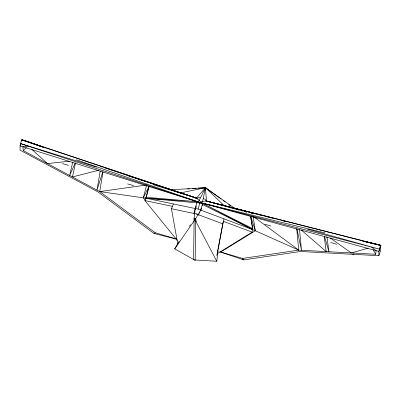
<?xml version="1.0" encoding="UTF-8"?>
<svg xmlns="http://www.w3.org/2000/svg" width="401" height="401" viewBox="0 0 401 401"><rect width="100%" height="100%" fill="white"/><g stroke="black" fill="none" stroke-linecap="round" stroke-linejoin="round"><path stroke-width="0.6" d="M195.297 209.327L195.302 208.074L197.071 201.763L324.945 232.931M200.851 210.961L201.247 207.873M195.728 208.635L145.889 198.194L149.052 186.455L145.889 198.194L144.916 200.59L177.322 240.45M252.099 232.119L223.382 221.342L217.317 253.698L252.099 232.119L252.745 228.7L250.615 216.244M219.718 251.793L243.803 259.883L300.539 251.482L378.85 255.708L378.905 251.417L379.326 249.126L380.554 245.457L380.95 245.307L378.905 251.417L197.071 201.763L199.823 203.142L198.144 209.142L200.861 209.708L202.625 203.397L76.466 159.829M380.539 246.53L380.489 250.815L378.85 255.708M202.42 205.783L202.625 203.397L20.526 143.573L21.754 139.904L22.15 139.754L42.957 147.062M196.405 205.873L195.302 208.074L194.129 218.119L193.608 259.913L194.445 259.963M195.061 259.998L216.781 261.246L217.954 251.201L217.573 252.7M253.196 216.926L255.317 230.775L220.735 252.018L242.555 258.439L298.725 250.124L375.662 254.269L376.133 250.7L371.667 247.136M176.505 239.011L155.277 232.765L99.724 191.583L102.967 171.954M100.195 171.047L96.967 190.104L102.791 171.899M216.796 255.577L222.745 223.838L224.019 218.851M202.535 201.758L205.492 187.693L170.841 189.778M75.528 162.951L72.426 176.951L98.616 170.27M72.751 162.044L69.664 175.473L75.308 162.831M194.59 214.134L194.029 213.061L195.302 208.074L196.3 207.447M145.262 200.224L143.297 197.823L146.49 185.588M20.651 144.24L20.105 145.869L20.05 150.154L97.889 191.868L153.999 233.462L176.866 239.242M21.739 140.977L22.15 139.754L196.475 198.104L200.425 201.502L206.445 201.041L380.95 245.307L364.89 241.492M177.818 244.179L171.433 208.741L173.377 203.949M198.244 215.467L200.861 209.708L195.708 218.58L174.721 248.871L195.182 260.379L195.708 218.58L196.174 221.638M143.297 197.823L148.956 186.4M198.881 200.916L205.492 187.693L234.46 208.199M174.721 248.871L179.267 241.046M189.407 226.239L190.47 224.71M197.342 202.916L145.889 198.194L99.724 191.583L23.253 150.601L26.386 147.728M153.999 233.462L155.277 232.765M196.791 198.535L199.031 197.462L200.234 197.808M368.073 248.164L351.291 252.956L330.279 237.968M352.745 254.299L353.958 253.988M180.079 192.991L205.492 187.693L221.081 199.026M99.724 191.583L146.641 185.006M28.18 146.089L22.872 146.776L20.105 145.869L20.526 143.573L96.531 167.132M377.035 244.73L378.183 244.585L380.554 245.457L362.454 241.076M69.383 161.217L47.478 163.583L31.854 149.423M187.543 189.061L189.397 188.921M192.495 188.686L196.209 188.405M198.064 188.259L205.492 187.693L224.339 205.783M145.889 198.194L197.643 201.763L145.899 197.272M198.58 203.026L202.625 203.397L22.872 146.776L23.253 150.601M194.049 197.758L196.475 198.104L205.492 187.693L206.445 201.041L207.573 201.543M144.916 200.59L172.405 206.345M171.433 208.741L194.691 213.613M196.525 213.999L198.916 214.5M364.865 241.497L378.138 244.59M43.438 147.378L21.754 139.904L24.917 140.666L25.864 141.347M380.554 245.457L206.445 201.041L239.577 210.254M253.021 213.076L206.445 201.041L254.274 213.538M254.229 213.387L256.044 213.858M259.071 214.64L263.908 215.888M265.116 216.204L266.931 216.67M269.958 217.452L271.773 217.923M272.981 218.234L274.795 218.705M255.482 213.853L257.302 214.329M258.705 214.62L260.515 215.091M264.745 216.189L271.392 217.913M272.6 218.229L274.414 218.7M283.477 221.056L285.291 221.527M197.071 201.763L379.326 249.126L307.647 229.187M240.78 210.59L242.59 211.091M243.793 211.427L246.805 212.264M251.021 213.437L252.83 213.939M203.242 198.67L205.046 199.187L206.249 201.247M62.416 163.618L68.431 165.342M127.608 183.904L133.628 185.628M330.705 242.5L336.715 244.309M264.825 224.224L270.835 226.039M152.786 184.565L196.475 198.104L21.754 139.904M128.044 175.733L196.475 198.104L129.613 176.139M100.34 166.525L101.999 167.067M104.415 167.718L128.435 175.753M24.957 140.696L41.814 146.666M195.302 208.074L198.144 209.142M200.445 210.004L252.735 229.623L298.725 250.124L296.73 228.846M194.029 213.061L222.745 223.838M202.049 204.254L252.735 229.623L250.61 216.259M252.745 228.7L202.059 203.061L252.735 229.623M242.745 259.226L243.803 259.883L242.555 258.439M223.096 200.485L225.106 201.949M228.625 204.505L230.64 205.969M253.106 216.324L298.725 250.124M242.881 259.111L243.803 259.883M301.266 229.984L326.193 251.602L324.244 236.555M373.095 249.683L375.662 254.269M194.946 219.673L194.129 218.119L194.204 220.615M195.823 221.337L216.781 261.246M250.7 216.234L255.317 230.775M324.519 236.51L328.965 251.753L326.94 236.675M296.875 228.856L301.502 250.274L299.502 229.567"/></g></svg>
